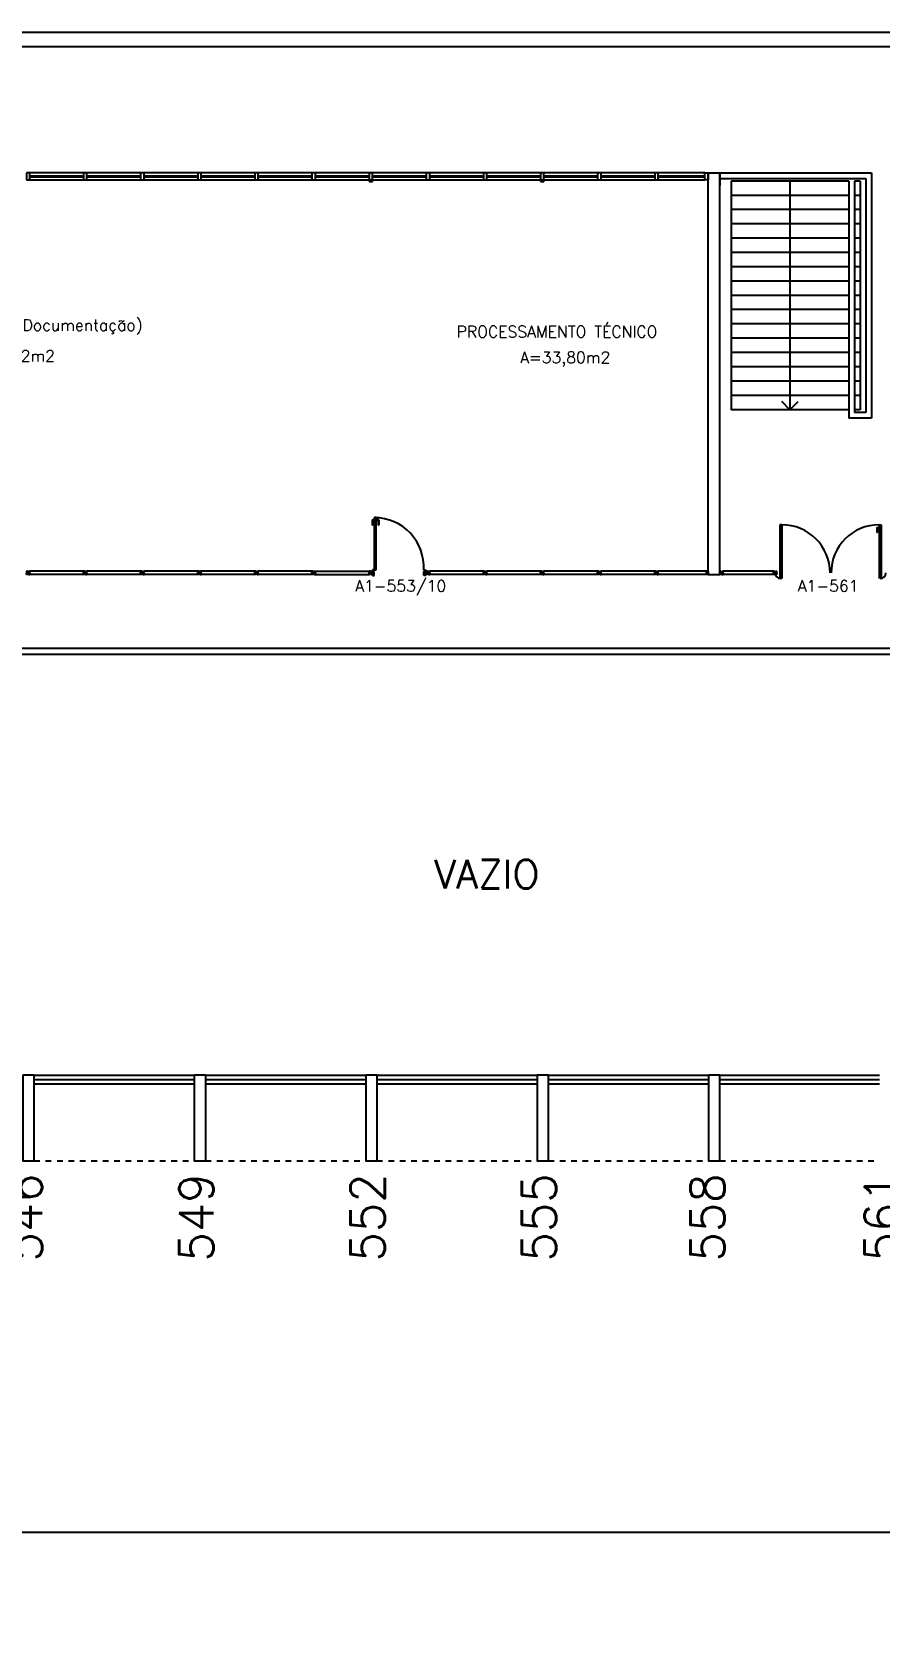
# Model space of a CAD drawing. Extents: x -16 to 243, y 482 to 579.
# Drawn here: x 78.35 to 93.19, y 486.2 to 514.44 of the extents above; entities that cross this region are included whole.
import ezdxf

# ---------------------------------------------------------------- set-up
doc = ezdxf.new("R2010")
doc.units = 0
doc.header["$LTSCALE"] = 0.02
doc.header["$MEASUREMENT"] = 0
doc.linetypes.add('HIDDEN2', pattern=[0.1875, 0.125, -0.0625])
doc.layers.get('0').update_dxf_attribs({"linetype": 'CONTINUOUS'})
for name, color, linetype in [('ALV', 2, 'CONTINUOUS'), ('AREA', 2, 'CONTINUOUS'), ('DIV', 2, 'CONTINUOUS'), ('ESC', 1, 'CONTINUOUS'), ('ESQ', 1, 'CONTINUOUS'), ('ESTR', 3, 'CONTINUOUS'), ('NOPILAR1', 2, 'CONTINUOUS'), ('PROJ', 1, 'HIDDEN2'), ('TEXTO', 2, 'CONTINUOUS'), ('TEXTO-ENDEREÇO', 2, 'CONTINUOUS'), ('USO1', 2, 'CONTINUOUS')]:
    doc.layers.add(name, color=color, linetype=linetype)
doc.styles.add('1', font='romans.shx')
doc.styles.add('NOPILAR', font='simplex.shx', dxfattribs={"height": 0.6})
doc.styles.add('UNB-100', font='simplex.shx', dxfattribs={"height": 0.2})
doc.styles.add('UNB-100-1', font='simplex.shx', dxfattribs={"height": 0.2})
doc.dimstyles.new('1-600', dxfattribs={"dimtxt": 1.1, "dimasz": 2.5, "dimexe": 2, "dimexo": 4, "dimgap": 0.2, "dimtad": 1, "dimdec": 0, "dimzin": 4, "dimdsep": 46, "dimlunit": 6, "dimtxsty": '1', "dimblk1": 'NONE', "dimblk2": 'NONE', "dimsah": 1, "dimcen": 0, "dimclrd": 2, "dimclre": 2, "dimclrt": 2, "dimadec": 0, "dimazin": 0, "dimtfac": 1, "dimtdec": 0, "dimtmove": 2, "dimatfit": 3, "dimldrblk": 'NONE', "dimfxl": 0, "dimtolj": 1, "dimtzin": 0, "dimarcsym": 0})

# ---------------------------------------------------------------- blocks, each defined once
blk = doc.blocks.new('PILAR-SLN')
blk.add_lwpolyline([(0.197, -72.501), (0.197, -74.001), (-0.003, -74.001), (-0.003, -72.501)], close=True)
blk = doc.blocks.new('DIVMT-SLN')
for p, q in [((-0.03, 0.03), (-0.03, 0.006)), ((-0.008, 0.03), (-0.03, 0.03)), ((-0.0185, 0.006), (-0.03, 0.006)), ((-0.0185, -0.006), (-0.0185, 0.006)), ((-0.008, 0.03), (-0.008, 0.02)), ((-0.008, 0.02), (0.008, 0.02)), ((-0.0051, 0), (0.0051, 0)), ((0.0051, 0), (-0.0051, 0)), ((-0.0051, 0), (0.0051, 0)), ((0, -0.0051), (0, 0.0051)), ((0, 0.0051), (0, -0.0051)), ((0.008, 0.03), (0.008, 0.02)), ((0.008, 0.03), (0.03, 0.03)), ((0.0205, 0.006), (0.03, 0.006)), ((0.0205, -0.006), (0.0205, 0.006)), ((0.0205, 0.006), (0.0205, -0.006)), ((0.0205, 0.006), (0.03, 0.006)), ((0.97, 0.03), (0.03, 0.03)), ((0.03, 0.006), (0.03, 0.03)), ((0.03, -0.03), (0.03, 0.03)), ((0.03, -0.005), (0.03, 0.005)), ((0.97, -0.03), (0.97, 0.03)), ((0.97, 0.03), (0.97, 0.009)), ((0.97, 0.009), (0.97, 0.027)), ((0.9795, 0.006), (0.97, 0.006)), ((0.97, -0.005), (0.97, 0.005)), ((0.9795, 0.006), (0.9795, -0.006)), ((1.0051, 0), (0.9949, 0)), ((1, 0.0051), (1, -0.0051)), ((-0.0185, -0.006), (-0.03, -0.006)), ((-0.03, -0.03), (-0.03, -0.006)), ((-0.008, -0.03), (-0.03, -0.03)), ((-0.008, -0.03), (-0.008, -0.02)), ((-0.008, -0.02), (0.008, -0.02)), ((0.008, -0.03), (0.008, -0.02)), ((0.008, -0.03), (0.03, -0.03)), ((0.0205, -0.006), (0.03, -0.006)), ((0.0205, -0.006), (0.03, -0.006)), ((0.03, -0.006), (0.03, -0.03)), ((0.97, -0.03), (0.03, -0.03)), ((0.9795, -0.006), (0.97, -0.006)), ((0.97, -0.009), (0.97, -0.027))]:
    blk.add_line(p, q)
blk = doc.blocks.new('ESQCIR3-SLN')
for p, q in [((-0.199, 0), (0, 0)), ((-0.199, -0.219), (-0.199, 0)), ((0, 0), (0, -0.218)), ((-6.077, -0.001), (-6.137, -0.001)), ((-6.137, -0.001), (-6.137, -0.12)), ((-6.137, -0.121), (-6.077, -0.121)), ((-6.077, -0.121), (-6.077, -0.001)), ((-6.077, -0.067), (-5.137, -0.067)), ((-6.077, -0.121), (-5.137, -0.121)), ((-5.137, -0.001), (-6.076, -0.001)), ((-5.137, -0.055), (-6.076, -0.055)), ((-5.137, -0.001), (-5.137, -0.12)), ((-5.077, -0.001), (-5.137, -0.001)), ((-5.137, -0.121), (-5.077, -0.121)), ((-5.077, -0.121), (-5.077, -0.001)), ((-5.077, -0.067), (-4.137, -0.067)), ((-5.077, -0.121), (-4.137, -0.121)), ((-4.137, -0.001), (-5.076, -0.001)), ((-4.137, -0.055), (-5.076, -0.055)), ((-4.137, -0.001), (-4.137, -0.12)), ((-4.077, -0.001), (-4.137, -0.001)), ((-4.137, -0.121), (-4.077, -0.121)), ((-4.077, -0.121), (-4.077, -0.001)), ((-4.077, -0.067), (-3.137, -0.067)), ((-4.077, -0.121), (-3.137, -0.121)), ((-3.137, -0.001), (-4.076, -0.001)), ((-3.137, -0.055), (-4.076, -0.055)), ((-3.137, -0.001), (-3.137, -0.12)), ((-3.077, -0.001), (-3.137, -0.001)), ((-3.137, -0.121), (-3.077, -0.121)), ((-3.077, -0.121), (-3.077, -0.001)), ((-3.077, -0.067), (-2.137, -0.067)), ((-3.077, -0.121), (-2.137, -0.121)), ((-2.137, -0.001), (-3.076, -0.001)), ((-2.137, -0.055), (-3.076, -0.055)), ((-2.137, -0.001), (-2.137, -0.12)), ((-2.077, -0.001), (-2.137, -0.001)), ((-2.137, -0.121), (-2.077, -0.121)), ((-2.077, -0.121), (-2.077, -0.001)), ((-2.077, -0.067), (-1.137, -0.067)), ((-2.077, -0.121), (-1.137, -0.121)), ((-1.137, -0.001), (-2.076, -0.001)), ((-1.137, -0.055), (-2.076, -0.055)), ((-1.137, -0.001), (-1.137, -0.12)), ((-1.077, -0.001), (-1.137, -0.001)), ((-1.137, -0.121), (-1.077, -0.121)), ((-1.077, -0.121), (-1.077, -0.001)), ((-1.077, -0.067), (-0.259, -0.067)), ((-1.077, -0.121), (-0.259, -0.121)), ((-0.259, -0.001), (-1.076, -0.001)), ((-0.259, -0.055), (-1.076, -0.055)), ((-0.259, -0.001), (-0.199, -0.001)), ((-0.259, -0.121), (-0.259, -0.001)), ((-0.199, -0.121), (-0.259, -0.121)), ((-0.199, -0.001), (-0.199, -0.121))]:
    blk.add_line(p, q)
blk = doc.blocks.new('MTT-SLN')
for p, q in [((-0.008, 0.03), (-0.03, 0.03)), ((-0.03, 0.03), (-0.03, 0.006)), ((-0.0185, 0.006), (-0.03, 0.006)), ((-0.0185, -0.006), (-0.0185, 0.006)), ((-0.008, 0.03), (-0.008, 0.02)), ((-0.008, 0.02), (0.008, 0.02)), ((-0.0051, 0), (0.0051, 0)), ((0, -0.0051), (0, 0.0051)), ((0.008, 0.03), (0.03, 0.03)), ((0.008, 0.03), (0.008, 0.02)), ((0.0205, -0.006), (0.0205, 0.006)), ((0.0205, 0.006), (0.03, 0.006)), ((0.03, 0.006), (0.03, 0.03)), ((-0.03, -0.03), (-0.03, -0.006)), ((-0.0185, -0.006), (-0.03, -0.006)), ((-0.008, -0.03), (-0.03, -0.03)), ((-0.008, -0.02), (0.008, -0.02)), ((-0.008, -0.03), (-0.008, -0.02)), ((0.008, -0.03), (0.008, -0.02)), ((0.008, -0.03), (0.03, -0.03)), ((0.0205, -0.006), (0.03, -0.006)), ((0.03, -0.006), (0.03, -0.03))]:
    blk.add_line(p, q)
blk = doc.blocks.new('ESQCIR2-SLN')
at = {"color": 2}
for p, q in [((0.06, 0.119), (0, 0.119)), ((0, 0.119), (0, 0)), ((0.06, -0.001), (0.06, 0.119)), ((0.06, 0.053), (1, 0.053)), ((1, 0.065), (0.061, 0.065)), ((1, 0.119), (1, 0)), ((1.06, 0.119), (1, 0.119)), ((1.06, -0.001), (1.06, 0.119)), ((1.06, 0.053), (2, 0.053)), ((2, 0.065), (1.061, 0.065)), ((2, 0.119), (2, 0)), ((2.06, 0.119), (2, 0.119)), ((2.06, -0.001), (2.06, 0.119)), ((2.06, 0.053), (3, 0.053)), ((3, 0.065), (2.061, 0.065)), ((3, 0.119), (3, 0)), ((3.06, 0.119), (3, 0.119)), ((3.06, -0.001), (3.06, 0.119)), ((3.06, 0.053), (4, 0.053)), ((4, 0.065), (3.061, 0.065)), ((4, 0.119), (4, 0)), ((4.06, 0.119), (4, 0.119)), ((4.06, -0.001), (4.06, 0.119)), ((4.06, 0.053), (5, 0.053)), ((5, 0.065), (4.061, 0.065)), ((5, 0.119), (5, 0)), ((5.06, 0.119), (5, 0.119)), ((5.06, -0.001), (5.06, 0.119)), ((5.06, 0.053), (6, 0.053)), ((6, 0.065), (5.061, 0.065)), ((0, -0.001), (0.06, -0.001)), ((1, -0.001), (1.06, -0.001)), ((2, -0.001), (2.06, -0.001)), ((3, -0.001), (3.06, -0.001)), ((4, -0.001), (4.06, -0.001)), ((5, -0.001), (5.06, -0.001))]:
    blk.add_line(p, q, dxfattribs=at)
at = {"color": 1}
for p, q in [((1, 0.119), (0.061, 0.119)), ((2, 0.119), (1.061, 0.119)), ((3, 0.119), (2.061, 0.119)), ((4, 0.119), (3.061, 0.119)), ((5, 0.119), (4.061, 0.119)), ((6, 0.119), (5.061, 0.119)), ((0.06, -0.001), (1, -0.001)), ((1.06, -0.001), (2, -0.001)), ((2.06, -0.001), (3, -0.001)), ((3.06, -0.001), (4, -0.001)), ((4.06, -0.001), (5, -0.001)), ((5.06, -0.001), (6, -0.001))]:
    blk.add_line(p, q, dxfattribs=at)
blk = doc.blocks.new('MTINI-SLN')
for p, q in [((-0.03, 0.008), (-0.03, 0.03)), ((0.03, 0.03), (-0.03, 0.03)), ((-0.03, 0.008), (-0.02, 0.008)), ((-0.009, 0.03), (-0.027, 0.03)), ((-0.02, 0.008), (-0.02, 0)), ((-0.001, 0), (-0.02, 0)), ((-0.006, 0.02), (-0.006, 0.03)), ((-0.006, 0.023), (-0.006, 0.027)), ((-0.006, 0.02), (0.006, 0.02)), ((0.005, 0.03), (-0.005, 0.03)), ((0.005, 0), (-0.005, 0)), ((0.004, 0.02), (-0.004, 0.02)), ((0.02, 0), (-0.001, 0)), ((0, -0.005), (0, 0.005)), ((0.006, 0.02), (0.006, 0.03)), ((0.006, 0.023), (0.006, 0.027)), ((0.009, 0.03), (0.027, 0.03)), ((0.03, 0.008), (0.02, 0.008)), ((0.02, 0), (0.02, 0.008)), ((0.03, 0.008), (0.03, 0.03))]:
    blk.add_line(p, q)
blk = doc.blocks.new('ESCSLA-SLN')
for p, q in [((0, 0), (2.66, 0)), ((2.66, 0), (2.66, -4.293)), ((0, -0.1), (2.56, -0.1)), ((2.26, -0.143), (0.2, -0.143)), ((0.2, -0.143), (0.2, -4.143)), ((2.26, -0.143), (2.26, -4.293)), ((2.36, -0.143), (2.36, -4.193)), ((2.46, -0.143), (2.36, -0.143)), ((2.46, -0.143), (2.46, -4.143)), ((2.46, -0.143), (2.46, -4.143)), ((2.56, -0.1), (2.56, -4.193)), ((2.26, -0.393), (0.2, -0.393)), ((2.46, -0.393), (2.36, -0.393)), ((2.26, -0.643), (0.2, -0.643)), ((2.46, -0.643), (2.36, -0.643)), ((2.26, -0.893), (0.2, -0.893)), ((2.46, -0.893), (2.36, -0.893)), ((2.26, -1.143), (0.2, -1.143)), ((2.26, -1.393), (0.2, -1.393)), ((2.46, -1.143), (2.36, -1.143)), ((2.46, -1.393), (2.36, -1.393)), ((2.26, -1.643), (0.2, -1.643)), ((2.46, -1.643), (2.36, -1.643)), ((2.26, -1.893), (0.2, -1.893)), ((2.46, -1.893), (2.36, -1.893)), ((2.26, -2.143), (0.2, -2.143)), ((2.46, -2.143), (2.36, -2.143)), ((2.26, -2.393), (0.2, -2.393)), ((2.46, -2.393), (2.36, -2.393)), ((2.26, -2.643), (0.2, -2.643)), ((2.46, -2.643), (2.36, -2.643)), ((2.26, -2.893), (0.2, -2.893)), ((2.46, -2.893), (2.36, -2.893)), ((2.26, -3.143), (0.2, -3.143)), ((2.46, -3.143), (2.36, -3.143)), ((2.26, -3.393), (0.2, -3.393)), ((2.26, -3.643), (0.2, -3.643)), ((2.46, -3.393), (2.36, -3.393)), ((2.46, -3.643), (2.36, -3.643)), ((2.26, -3.893), (0.2, -3.893)), ((2.46, -3.893), (2.36, -3.893)), ((2.26, -4.143), (0.2, -4.143)), ((2.46, -4.143), (2.36, -4.143)), ((2.56, -4.193), (2.36, -4.193)), ((2.66, -4.293), (2.26, -4.293))]:
    blk.add_line(p, q)
blk = doc.blocks.new('PDVDP-SLN')
for p, q in [((0.112, 0.84), (0.112, -0.1)), ((0.147, 0.84), (0.112, 0.84)), ((0.147, 0.84), (0.147, -0.1)), ((1.853, 0.84), (1.888, 0.84)), ((1.853, 0.84), (1.853, -0.1)), ((1.888, 0.84), (1.888, -0.1)), ((0.009, 0), (-0.009, 0)), ((0, -0.012), (0, 0.01)), ((0.147, -0.1), (0.112, -0.1))]:
    blk.add_line(p, q)
for centre, radius, start, end in [((0.148, -0.002), 0.843, 0, 90), ((1.853, -0.002), 0.843, 90, 180), ((0.131, 0), 0.101, 180, 270), ((1.87, 0), 0.101, 270, 0)]:
    blk.add_arc(centre, radius, start, end)
blk = doc.blocks.new('*D40')
at = {"color": 2, "linetype": 'ByBlock'}
for p, q in [((6.184, 490.695), (6.184, 486.195)), ((126.287, 490.695), (126.287, 486.195)), ((126.287, 488.195), (6.184, 488.195))]:
    blk.add_line(p, q, dxfattribs=at)
at = {"color": 2, "linetype": 'ByBlock', "insert": (66.235, 489.129), "char_height": 1.1, "attachment_point": 5, "style": '1'}
blk.add_mtext('\\A1;Arquitetura e Urbanismo', dxfattribs=at)
blk = doc.blocks.new('_NONE')
at = {"color": 0, "linetype": 'ByBlock'}
blk.add_circle((0, 0), 0.25, dxfattribs=at)
blk = doc.blocks.new('PDV2E-SLN')
at = {"layer": 'DIV', "color": 1}
for p, q in [((0.023, 0.925), (0.063, 0.925)), ((0.023, 0.925), (0.023, 0.835)), ((0.033, 0.915), (0.063, 0.915)), ((0.033, 0.915), (0.033, 0.835)), ((0.138, 0.925), (0.097, 0.925)), ((0.128, 0.915), (0.097, 0.915)), ((0.128, 0.915), (0.128, 0.835)), ((0.138, 0.925), (0.138, 0.835)), ((0.033, 0.835), (0.023, 0.835)), ((0.128, 0.835), (0.137, 0.835))]:
    blk.add_line(p, q, dxfattribs=at)
at = {"layer": 'DIV'}
for p, q in [((0.065, 0.05), (0.065, 0.965)), ((0.095, 0.965), (0.065, 0.965)), ((0.095, 0.05), (0.095, 0.965)), ((0.049, 0.05), (0.029, 0.05)), ((0.029, 0.05), (0.029, 0.035)), ((0.029, 0.035), (0.029, -0.035)), ((0.049, 0.02), (0.049, 0.05)), ((0.049, 0.02), (0.059, 0.02)), ((0.059, -0.05), (0.059, 0.02)), ((0.065, 0.05), (0.095, 0.05)), ((0.928, -0.05), (0.928, 0.02)), ((0.938, 0.02), (0.928, 0.02)), ((0.938, 0.05), (0.958, 0.05)), ((0.938, 0.02), (0.938, 0.05)), ((0.958, 0.05), (0.958, 0.035)), ((0.958, 0.035), (0.958, -0.035)), ((0.029, -0.035), (0.029, -0.05)), ((0.029, -0.05), (0.059, -0.05)), ((0.958, -0.05), (0.928, -0.05)), ((0.958, -0.035), (0.958, -0.05))]:
    blk.add_line(p, q, dxfattribs=at)
at = {"layer": 'DIV', "color": 1}
blk.add_arc((0.063, 0.1), 0.864, 356.655, 89.8436, dxfattribs=at)

msp = doc.modelspace()

# ---------------------------------------------------------------- linework, layer by layer
at = {"layer": 'ALV'}
for p, q in [((6.209, 514.441), (222.384, 514.441)), ((6.209, 514.191), (222.184, 514.191)), ((90.184, 504.953), (90.184, 511.981)), ((90.384, 504.953), (90.384, 511.981)), ((90.19, 504.984), (90.179, 504.984)), ((90.184, 504.953), (90.384, 504.953)), ((90.185, 504.989), (90.185, 504.978)), ((36.343, 503.663), (99.228, 503.663)), ((36.343, 503.563), (99.228, 503.563))]:
    msp.add_line(p, q, dxfattribs=at)
at = {"layer": 'DIV'}
for p, q in [((93.137, 505.777), (93.177, 505.777)), ((93.137, 505.777), (93.137, 505.687)), ((93.147, 505.687), (93.137, 505.687)), ((93.147, 505.767), (93.177, 505.767)), ((93.147, 505.767), (93.147, 505.687)), ((81.247, 505.014), (81.307, 505.014)), ((81.268, 505.014), (81.25, 505.014)), ((81.271, 505.004), (81.271, 505.014)), ((81.283, 505.004), (81.271, 505.004)), ((81.272, 505.014), (81.282, 505.014)), ((81.282, 504.984), (81.272, 504.984)), ((81.277, 504.978), (81.277, 504.989)), ((81.283, 505.004), (81.283, 505.014)), ((81.307, 505.014), (81.286, 505.014)), ((81.286, 505.014), (81.304, 505.014)), ((89.269, 505.014), (89.247, 505.014)), ((89.247, 505.014), (89.247, 504.99)), ((89.259, 504.99), (89.247, 504.99)), ((89.247, 504.954), (89.247, 504.978)), ((89.259, 504.978), (89.247, 504.978)), ((89.269, 504.954), (89.247, 504.954)), ((89.259, 504.978), (89.259, 504.99)), ((89.269, 505.014), (89.269, 505.004)), ((89.269, 505.004), (89.285, 505.004)), ((89.269, 504.964), (89.285, 504.964)), ((89.269, 504.954), (89.269, 504.964)), ((89.272, 504.984), (89.282, 504.984)), ((89.282, 504.984), (89.272, 504.984)), ((89.272, 504.984), (89.282, 504.984)), ((89.277, 504.989), (89.277, 504.978)), ((89.277, 504.978), (89.277, 504.989)), ((89.285, 505.014), (89.307, 505.014)), ((89.285, 505.014), (89.285, 505.004)), ((89.285, 504.954), (89.285, 504.964)), ((89.285, 504.954), (89.307, 504.954)), ((89.298, 504.99), (89.307, 504.99)), ((89.298, 504.99), (89.298, 504.978)), ((89.298, 504.978), (89.298, 504.99)), ((89.298, 504.99), (89.307, 504.99)), ((89.298, 504.978), (89.307, 504.978)), ((89.298, 504.978), (89.307, 504.978)), ((89.307, 504.954), (89.307, 505.014)), ((89.307, 504.99), (89.307, 505.014)), ((90.155, 505.014), (89.307, 505.014)), ((89.307, 504.979), (89.307, 504.989)), ((89.307, 504.978), (89.307, 504.954)), ((90.155, 504.954), (89.307, 504.954)), ((90.155, 505.014), (90.155, 504.993)), ((90.155, 504.954), (90.155, 505.014)), ((90.155, 504.993), (90.155, 505.011)), ((90.164, 504.99), (90.155, 504.99)), ((90.155, 504.979), (90.155, 504.989)), ((90.164, 504.978), (90.155, 504.978)), ((90.155, 504.975), (90.155, 504.957)), ((90.164, 504.99), (90.164, 504.978)), ((90.384, 505.013), (90.384, 504.989)), ((90.406, 505.013), (90.384, 505.013)), ((90.396, 504.989), (90.384, 504.989)), ((90.396, 504.977), (90.384, 504.977)), ((90.384, 504.953), (90.384, 504.977)), ((90.406, 504.953), (90.384, 504.953)), ((90.396, 504.977), (90.396, 504.989)), ((90.406, 505.013), (90.406, 505.003)), ((90.406, 505.003), (90.422, 505.003)), ((90.406, 504.953), (90.406, 504.963)), ((90.406, 504.963), (90.422, 504.963)), ((90.409, 504.983), (90.419, 504.983)), ((90.419, 504.983), (90.409, 504.983)), ((90.409, 504.983), (90.419, 504.983)), ((90.414, 504.978), (90.414, 504.989)), ((90.414, 504.989), (90.414, 504.978)), ((90.422, 505.013), (90.422, 505.003)), ((90.422, 505.013), (90.444, 505.013)), ((90.422, 504.953), (90.422, 504.963)), ((90.422, 504.953), (90.444, 504.953)), ((90.435, 504.989), (90.444, 504.989)), ((90.435, 504.977), (90.435, 504.989)), ((90.435, 504.989), (90.435, 504.977)), ((90.435, 504.989), (90.444, 504.989)), ((90.435, 504.977), (90.444, 504.977)), ((90.435, 504.977), (90.444, 504.977)), ((90.444, 504.989), (90.444, 505.013)), ((90.444, 504.953), (90.444, 505.013)), ((91.324, 505.013), (90.444, 505.013)), ((90.444, 504.978), (90.444, 504.988)), ((90.444, 504.977), (90.444, 504.953)), ((91.324, 504.953), (90.444, 504.953)), ((91.324, 504.953), (91.324, 505.013)), ((91.324, 505.013), (91.324, 504.992)), ((91.324, 505.013), (91.324, 504.989)), ((91.346, 505.013), (91.324, 505.013)), ((91.324, 504.992), (91.324, 505.01)), ((91.334, 504.989), (91.324, 504.989)), ((91.336, 504.989), (91.324, 504.989)), ((91.324, 504.978), (91.324, 504.988)), ((91.334, 504.977), (91.324, 504.977)), ((91.336, 504.977), (91.324, 504.977)), ((91.324, 504.953), (91.324, 504.977)), ((91.324, 504.974), (91.324, 504.956)), ((91.346, 504.953), (91.324, 504.953)), ((91.334, 504.989), (91.334, 504.977)), ((91.336, 504.977), (91.336, 504.989)), ((91.346, 505.013), (91.346, 505.003)), ((91.346, 505.003), (91.362, 505.003)), ((91.346, 504.953), (91.346, 504.963)), ((91.346, 504.963), (91.362, 504.963)), ((91.359, 504.983), (91.349, 504.983)), ((91.349, 504.983), (91.359, 504.983)), ((91.359, 504.983), (91.349, 504.983)), ((91.349, 504.983), (91.359, 504.983)), ((91.354, 504.989), (91.354, 504.978)), ((91.354, 504.978), (91.354, 504.989)), ((91.354, 504.989), (91.354, 504.978)), ((91.362, 505.013), (91.362, 505.003)), ((91.362, 505.013), (91.384, 505.013)), ((91.362, 504.953), (91.362, 504.963)), ((91.362, 504.953), (91.384, 504.953)), ((91.375, 504.989), (91.384, 504.989)), ((91.375, 504.977), (91.375, 504.989)), ((91.375, 504.989), (91.375, 504.977)), ((91.375, 504.989), (91.384, 504.989)), ((91.375, 504.977), (91.384, 504.977)), ((91.375, 504.977), (91.384, 504.977)), ((91.384, 504.989), (91.384, 505.013)), ((91.384, 504.953), (91.384, 505.013)), ((91.384, 504.978), (91.384, 504.988)), ((91.384, 504.977), (91.384, 504.953))]:
    msp.add_line(p, q, dxfattribs=at)
at = {"layer": 'ESC'}
for p, q in [((91.614, 511.838), (91.614, 507.838)), ((91.614, 507.838), (91.471, 507.981)), ((91.614, 507.838), (91.756, 507.981))]:
    msp.add_line(p, q, dxfattribs=at)
at = {"layer": 'ESQ'}
for p, q in [((84.247, 511.831), (84.268, 511.831)), ((84.307, 511.831), (84.247, 511.831)), ((84.268, 511.831), (84.25, 511.831)), ((84.271, 511.84), (84.271, 511.831)), ((84.271, 511.84), (84.283, 511.84)), ((84.282, 511.831), (84.272, 511.831)), ((84.283, 511.84), (84.283, 511.831)), ((84.286, 511.831), (84.304, 511.831)), ((87.247, 511.831), (87.268, 511.831)), ((87.307, 511.831), (87.247, 511.831)), ((87.268, 511.831), (87.25, 511.831)), ((87.271, 511.84), (87.271, 511.831)), ((87.271, 511.84), (87.283, 511.84)), ((87.282, 511.831), (87.272, 511.831)), ((87.283, 511.84), (87.283, 511.831)), ((87.286, 511.831), (87.304, 511.831)), ((78.384, 496.195), (81.184, 496.195)), ((78.384, 496.12), (81.184, 496.12)), ((78.384, 496.045), (81.184, 496.045)), ((81.384, 496.195), (84.184, 496.195)), ((81.384, 496.12), (84.184, 496.12)), ((81.384, 496.045), (84.184, 496.045)), ((84.384, 496.195), (87.184, 496.195)), ((84.384, 496.12), (87.184, 496.12)), ((84.384, 496.045), (87.184, 496.045)), ((87.384, 496.195), (90.184, 496.195)), ((87.384, 496.12), (90.184, 496.12)), ((87.384, 496.045), (90.184, 496.045)), ((90.384, 496.195), (93.184, 496.195)), ((90.384, 496.12), (93.184, 496.12)), ((90.384, 496.045), (93.184, 496.045))]:
    msp.add_line(p, q, dxfattribs=at)
at = {"layer": 'ESTR'}
for points in [[(81.387, 494.695), (81.387, 496.195), (81.187, 496.195), (81.187, 494.695)], [(84.387, 494.695), (84.387, 496.195), (84.187, 496.195), (84.187, 494.695)], [(87.387, 494.695), (87.387, 496.195), (87.187, 496.195), (87.187, 494.695)], [(90.387, 494.695), (90.387, 496.195), (90.187, 496.195), (90.187, 494.695)]]:
    msp.add_lwpolyline(points, close=True, dxfattribs=at)
at = {"layer": 'PROJ'}
for p, q in [((78.384, 494.695), (81.184, 494.695)), ((81.384, 494.695), (84.184, 494.695)), ((84.384, 494.695), (87.184, 494.695)), ((87.384, 494.695), (90.184, 494.695)), ((90.384, 494.695), (93.184, 494.695))]:
    msp.add_line(p, q, dxfattribs=at)

# ---------------------------------------------------------------- block references
at = {"layer": 'DIV'}
for name, p in [('PDV2E-SLN', (84.277, 504.984)), ('PDVDP-SLN', (91.324, 504.983)), ('DIVMT-SLN', (78.277, 504.984)), ('DIVMT-SLN', (79.277, 504.984)), ('DIVMT-SLN', (80.277, 504.984)), ('DIVMT-SLN', (81.277, 504.984)), ('MTT-SLN', (81.277, 504.984)), ('DIVMT-SLN', (82.277, 504.984)), ('MTT-SLN', (83.277, 504.984)), ('DIVMT-SLN', (85.277, 504.984)), ('DIVMT-SLN', (86.277, 504.984)), ('DIVMT-SLN', (87.277, 504.984)), ('DIVMT-SLN', (88.277, 504.984))]:
    msp.add_blockref(name, p, dxfattribs=at)
at = {"layer": 'DIV', "xscale": -1}
msp.add_blockref('DIVMT-SLN', (84.277, 504.984), dxfattribs=at)
at = {"layer": 'DIV', "rotation": 90}
msp.add_blockref('MTINI-SLN', (90.184, 504.984), dxfattribs=at)
at = {"layer": 'ESC'}
msp.add_blockref('ESCSLA-SLN', (90.384, 511.981), dxfattribs=at)
at = {"layer": 'ESQ'}
for name, p in [('ESQCIR2-SLN', (78.247, 511.861)), ('ESQCIR3-SLN', (90.384, 511.981))]:
    msp.add_blockref(name, p, dxfattribs=at)
at = {"layer": 'ESQ', "rotation": 180}
for p in [(84.277, 511.86), (87.277, 511.86)]:
    msp.add_blockref('MTINI-SLN', p, dxfattribs=at)
at = {"layer": 'ESTR', "xscale": -1}
msp.add_blockref('PILAR-SLN', (78.381, 568.697), dxfattribs=at)

# ---------------------------------------------------------------- texts
at = {"layer": 'AREA', "style": 'UNB-100'}
for s, p in [('A=137,12m2', (76.999, 508.678)), ('A=33,80m2', (86.892, 508.652))]:
    msp.add_text(s, height=0.2, dxfattribs=at).set_placement(p)
at = {"layer": 'NOPILAR1', "style": 'NOPILAR'}
for s, p in [('546', (78.521, 492.934)), ('546', (78.521, 492.934)), ('549', (81.521, 492.934)), ('549', (81.521, 492.934)), ('552', (84.521, 492.934)), ('552', (84.521, 492.934)), ('555', (87.521, 492.934)), ('555', (87.521, 492.934)), ('558', (90.471, 492.934)), ('558', (90.471, 492.934)), ('561', (93.521, 492.934)), ('561', (93.521, 492.934))]:
    msp.add_text(s, height=0.6, rotation=90, dxfattribs=at).set_placement(p)
at = {"layer": 'TEXTO', "linetype": 'Continuous', "style": 'UNB-100'}
for s, height, p in [('CEDIARTE (Centro de Documentação)', 0.2, (75.232, 509.218)), ('PROCESSAMENTO TÉCNICO', 0.2, (85.779, 509.102)), ('VAZIO', 0.5, (85.385, 499.463))]:
    msp.add_text(s, height=height, dxfattribs=at).set_placement(p)
at = {"layer": 'TEXTO-ENDEREÇO', "style": 'UNB-100-1'}
for s, p in [('A1-553/10', (84.003, 504.655)), ('A1-561', (91.751, 504.655))]:
    msp.add_text(s, height=0.2, dxfattribs=at).set_placement(p)

# ---------------------------------------------------------------- dimensions: what is measured, and where the dimension line sits
at = {"layer": 'USO1'}
dim = msp.add_aligned_dim(p1=(126.287, 494.695), p2=(6.184, 494.695), distance=6.5, text='Arquitetura e Urbanismo', dimstyle='1-600', dxfattribs=at)
dim.commit()
dim.dimension.update_dxf_attribs({"geometry": '*D40', "text_midpoint": (66.235, 489.129)})

doc.saveas('drawing.dxf')
